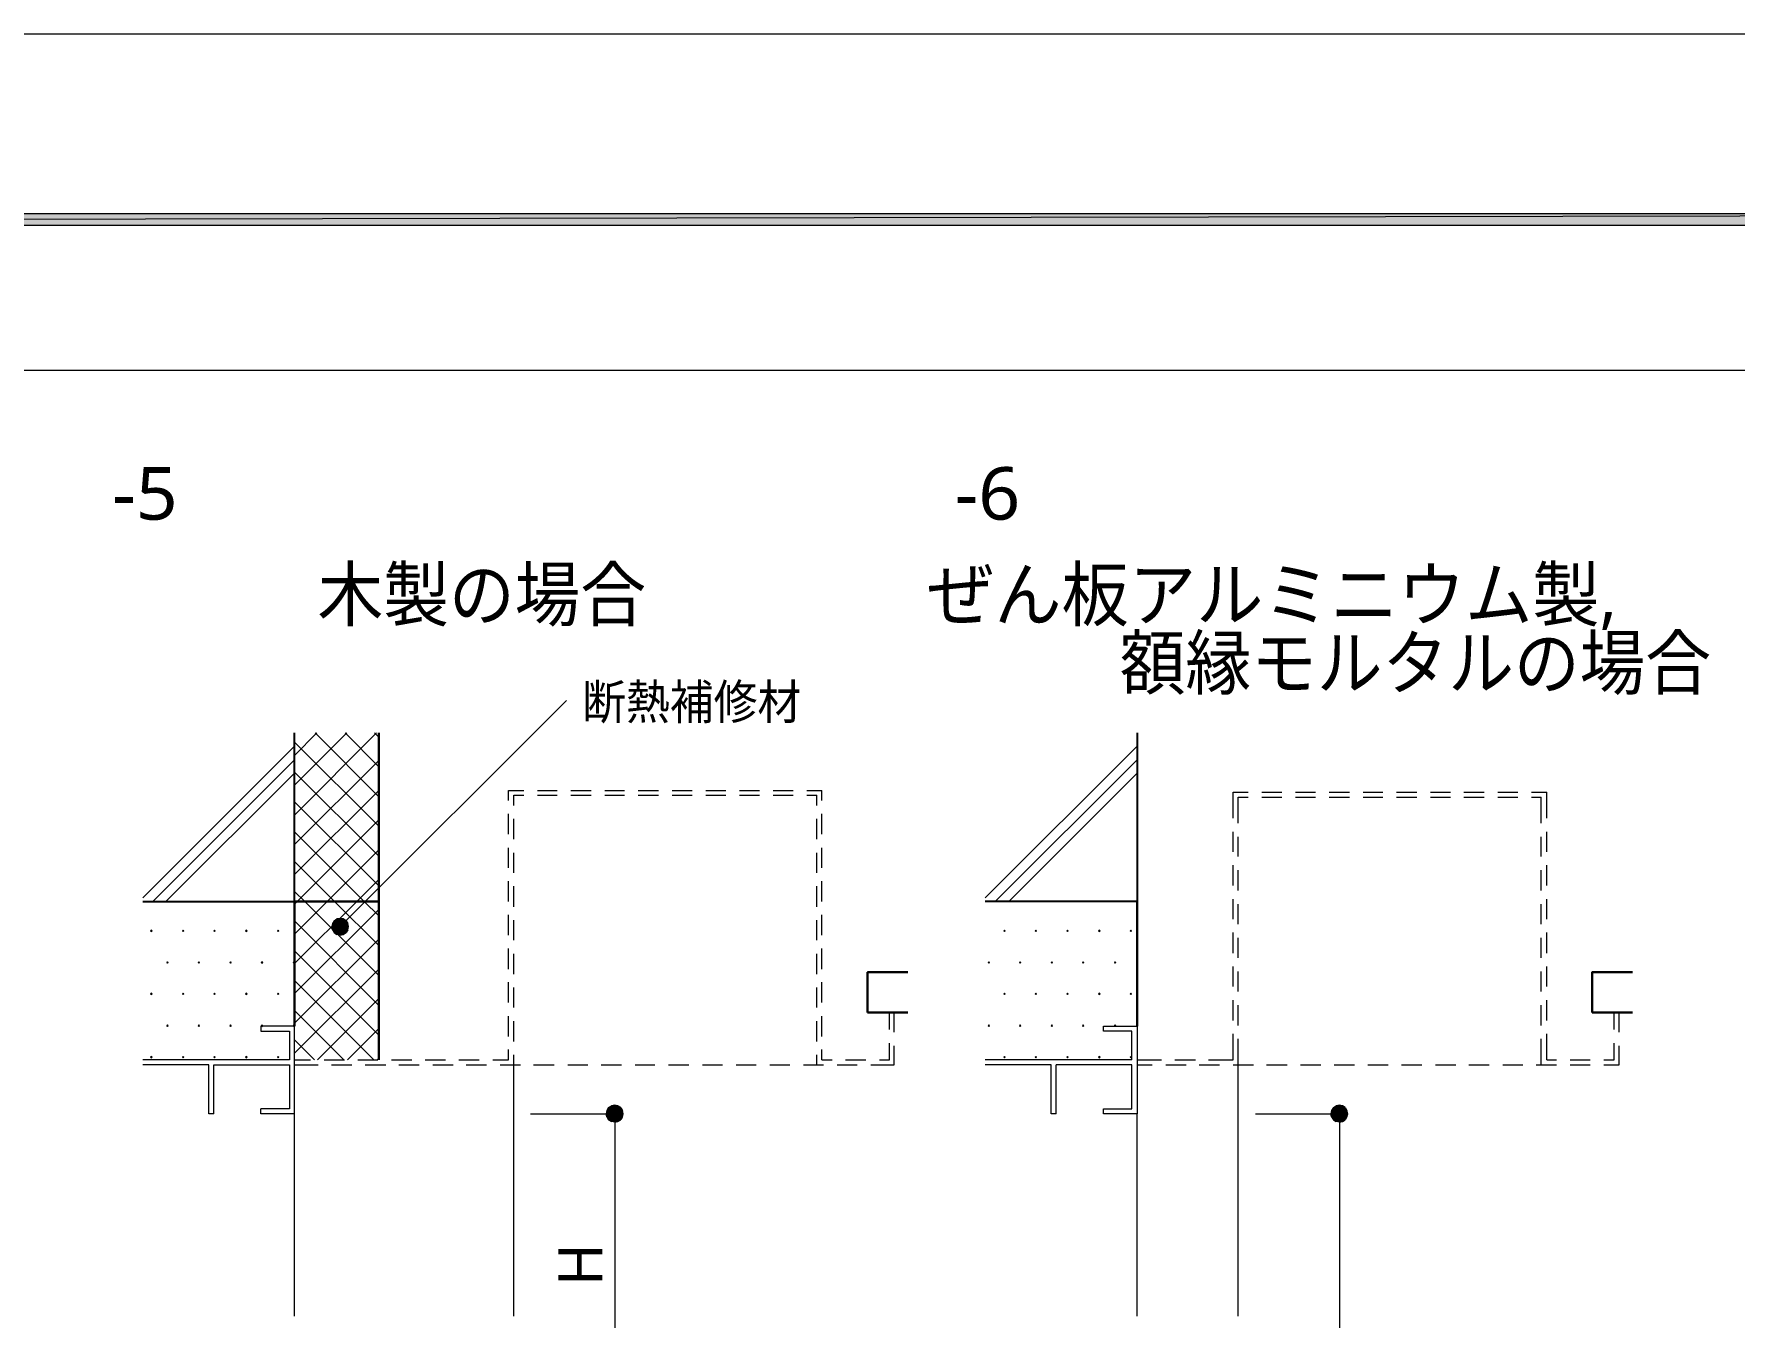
# Model space of a CAD drawing. Header units: millimetres. Extents: x 0 to 420, y 0 to 297.
# Drawn here: x 208.8 to 309.8, y 220.8 to 297 of the extents above; entities that cross this region are included whole.
import ezdxf
from ezdxf.enums import TextEntityAlignment as Align

# ---------------------------------------------------------------- set-up
doc = ezdxf.new("R2010")
doc.units = ezdxf.units.MM
doc.styles.add('kst32b', font='NotoSansJP-Variable.ttf')

msp = doc.modelspace()

# ---------------------------------------------------------------- hatches: boundary and pattern name
h = msp.add_hatch(color=7)
h.paths.add_polyline_path([(394.17, 285.62), (394.17, 286.32), (26.18, 285.62), (394.17, 285.62)])
h.paths.add_polyline_path([(394.17, 286.32), (26.18, 285.62), (26.18, 286.32), (394.17, 286.32)])
h = msp.add_hatch(color=7)
h.paths.add_polyline_path([(226.99, 244.47), (226.8, 244.45), (226.99, 243.99), (226.99, 244.47)])
h.paths.add_polyline_path([(226.8, 244.45), (226.99, 243.99), (226.65, 244.33), (226.8, 244.45)])
h.paths.add_polyline_path([(226.99, 243.99), (226.65, 244.33), (226.55, 244.18), (226.99, 243.99)])
for points in [[(227.18, 244.45), (226.99, 244.47), (226.99, 243.99), (227.18, 244.45)], [(215.79, 243.78), (215.77, 243.76), (215.75, 243.73), (215.77, 243.71), (215.79, 243.69), (215.82, 243.71), (215.84, 243.73), (215.82, 243.76), (215.79, 243.78)], [(217.68, 243.78), (217.66, 243.76), (217.64, 243.73), (217.66, 243.71), (217.68, 243.69), (217.7, 243.71), (217.72, 243.73), (217.7, 243.76), (217.68, 243.78)], [(219.54, 243.78), (219.52, 243.76), (219.5, 243.73), (219.52, 243.71), (219.54, 243.69), (219.56, 243.71), (219.58, 243.73), (219.56, 243.76), (219.54, 243.78)], [(221.42, 243.78), (221.4, 243.76), (221.38, 243.73), (221.4, 243.71), (221.42, 243.69), (221.45, 243.71), (221.47, 243.73), (221.45, 243.76), (221.42, 243.78)], [(223.31, 243.78), (223.29, 243.76), (223.27, 243.73), (223.29, 243.71), (223.31, 243.69), (223.33, 243.71), (223.35, 243.73), (223.33, 243.76), (223.31, 243.78)], [(266.42, 243.78), (266.4, 243.76), (266.38, 243.73), (266.4, 243.71), (266.42, 243.69), (266.45, 243.71), (266.47, 243.73), (266.45, 243.76), (266.42, 243.78)], [(268.29, 243.78), (268.27, 243.76), (268.25, 243.73), (268.27, 243.71), (268.29, 243.69), (268.31, 243.71), (268.33, 243.73), (268.31, 243.76), (268.29, 243.78)], [(270.17, 243.78), (270.15, 243.76), (270.13, 243.73), (270.15, 243.71), (270.17, 243.69), (270.19, 243.71), (270.21, 243.73), (270.19, 243.76), (270.17, 243.78)], [(272.06, 243.78), (272.03, 243.76), (272.01, 243.73), (272.03, 243.71), (272.06, 243.69), (272.08, 243.71), (272.1, 243.73), (272.08, 243.76), (272.06, 243.78)], [(273.92, 243.78), (273.9, 243.76), (273.88, 243.73), (273.9, 243.71), (273.92, 243.69), (273.94, 243.71), (273.96, 243.73), (273.94, 243.76), (273.92, 243.78)], [(216.75, 241.89), (216.73, 241.87), (216.7, 241.85), (216.73, 241.83), (216.75, 241.81), (216.77, 241.83), (216.79, 241.85), (216.77, 241.87), (216.75, 241.89)], [(218.61, 241.89), (218.59, 241.87), (218.57, 241.85), (218.59, 241.83), (218.61, 241.81), (218.63, 241.83), (218.65, 241.85), (218.63, 241.87), (218.61, 241.89)], [(220.49, 241.89), (220.47, 241.87), (220.45, 241.85), (220.47, 241.83), (220.49, 241.81), (220.51, 241.83), (220.54, 241.85), (220.51, 241.87), (220.49, 241.89)], [(222.36, 241.89), (222.33, 241.87), (222.31, 241.85), (222.33, 241.83), (222.36, 241.81), (222.38, 241.83), (222.4, 241.85), (222.38, 241.87), (222.36, 241.89)], [(224.24, 241.89), (224.22, 241.87), (224.2, 241.85), (224.22, 241.83), (224.24, 241.81), (224.26, 241.83), (224.28, 241.85), (224.26, 241.87), (224.24, 241.89)], [(265.49, 241.89), (265.47, 241.87), (265.45, 241.85), (265.47, 241.83), (265.49, 241.81), (265.51, 241.83), (265.54, 241.85), (265.51, 241.87), (265.49, 241.89)], [(267.36, 241.89), (267.34, 241.87), (267.31, 241.85), (267.34, 241.83), (267.36, 241.81), (267.38, 241.83), (267.4, 241.85), (267.38, 241.87), (267.36, 241.89)], [(269.24, 241.89), (269.22, 241.87), (269.2, 241.85), (269.22, 241.83), (269.24, 241.81), (269.26, 241.83), (269.28, 241.85), (269.26, 241.87), (269.24, 241.89)], [(271.1, 241.89), (271.08, 241.87), (271.06, 241.85), (271.08, 241.83), (271.1, 241.81), (271.12, 241.83), (271.14, 241.85), (271.12, 241.87), (271.1, 241.89)], [(272.99, 241.89), (272.97, 241.87), (272.94, 241.85), (272.97, 241.83), (272.99, 241.81), (273.01, 241.83), (273.03, 241.85), (273.01, 241.87), (272.99, 241.89)], [(215.79, 240.03), (215.77, 240.01), (215.75, 239.99), (215.77, 239.97), (215.79, 239.95), (215.82, 239.97), (215.84, 239.99), (215.82, 240.01), (215.79, 240.03)], [(217.68, 240.03), (217.66, 240.01), (217.64, 239.99), (217.66, 239.97), (217.68, 239.95), (217.7, 239.97), (217.72, 239.99), (217.7, 240.01), (217.68, 240.03)], [(219.54, 240.03), (219.52, 240.01), (219.5, 239.99), (219.52, 239.97), (219.54, 239.95), (219.56, 239.97), (219.58, 239.99), (219.56, 240.01), (219.54, 240.03)], [(221.42, 240.03), (221.4, 240.01), (221.38, 239.99), (221.4, 239.97), (221.42, 239.95), (221.45, 239.97), (221.47, 239.99), (221.45, 240.01), (221.42, 240.03)], [(223.31, 240.03), (223.29, 240.01), (223.27, 239.99), (223.29, 239.97), (223.31, 239.95), (223.33, 239.97), (223.35, 239.99), (223.33, 240.01), (223.31, 240.03)], [(266.42, 240.03), (266.4, 240.01), (266.38, 239.99), (266.4, 239.97), (266.42, 239.95), (266.45, 239.97), (266.47, 239.99), (266.45, 240.01), (266.42, 240.03)], [(268.29, 240.03), (268.27, 240.01), (268.25, 239.99), (268.27, 239.97), (268.29, 239.95), (268.31, 239.97), (268.33, 239.99), (268.31, 240.01), (268.29, 240.03)], [(270.17, 240.03), (270.15, 240.01), (270.13, 239.99), (270.15, 239.97), (270.17, 239.95), (270.19, 239.97), (270.21, 239.99), (270.19, 240.01), (270.17, 240.03)], [(272.06, 240.03), (272.03, 240.01), (272.01, 239.99), (272.03, 239.97), (272.06, 239.95), (272.08, 239.97), (272.1, 239.99), (272.08, 240.01), (272.06, 240.03)], [(273.92, 240.03), (273.9, 240.01), (273.88, 239.99), (273.9, 239.97), (273.92, 239.95), (273.94, 239.97), (273.96, 239.99), (273.94, 240.01), (273.92, 240.03)], [(216.75, 238.15), (216.73, 238.12), (216.7, 238.1), (216.73, 238.08), (216.75, 238.06), (216.77, 238.08), (216.79, 238.1), (216.77, 238.12), (216.75, 238.15)], [(218.61, 238.15), (218.59, 238.12), (218.57, 238.1), (218.59, 238.08), (218.61, 238.06), (218.63, 238.08), (218.65, 238.1), (218.63, 238.12), (218.61, 238.15)], [(220.49, 238.15), (220.47, 238.12), (220.45, 238.1), (220.47, 238.08), (220.49, 238.06), (220.51, 238.08), (220.54, 238.1), (220.51, 238.12), (220.49, 238.15)], [(222.36, 238.15), (222.33, 238.12), (222.31, 238.1), (222.33, 238.08), (222.36, 238.06), (222.38, 238.08), (222.4, 238.1), (222.38, 238.12), (222.36, 238.15)], [(224.24, 238.15), (224.22, 238.12), (224.2, 238.1), (224.22, 238.08), (224.24, 238.06), (224.26, 238.08), (224.28, 238.1), (224.26, 238.12), (224.24, 238.15)], [(265.49, 238.15), (265.47, 238.12), (265.45, 238.1), (265.47, 238.08), (265.49, 238.06), (265.51, 238.08), (265.54, 238.1), (265.51, 238.12), (265.49, 238.15)], [(267.36, 238.15), (267.34, 238.12), (267.31, 238.1), (267.34, 238.08), (267.36, 238.06), (267.38, 238.08), (267.4, 238.1), (267.38, 238.12), (267.36, 238.15)], [(269.24, 238.15), (269.22, 238.12), (269.2, 238.1), (269.22, 238.08), (269.24, 238.06), (269.26, 238.08), (269.28, 238.1), (269.26, 238.12), (269.24, 238.15)], [(271.1, 238.15), (271.08, 238.12), (271.06, 238.1), (271.08, 238.08), (271.1, 238.06), (271.12, 238.08), (271.14, 238.1), (271.12, 238.12), (271.1, 238.15)], [(272.99, 238.15), (272.97, 238.12), (272.94, 238.1), (272.97, 238.08), (272.99, 238.06), (273.01, 238.08), (273.03, 238.1), (273.01, 238.12), (272.99, 238.15)], [(215.79, 236.28), (215.77, 236.26), (215.75, 236.24), (215.77, 236.22), (215.79, 236.2), (215.82, 236.22), (215.84, 236.24), (215.82, 236.26), (215.79, 236.28)], [(217.68, 236.28), (217.66, 236.26), (217.64, 236.24), (217.66, 236.22), (217.68, 236.2), (217.7, 236.22), (217.72, 236.24), (217.7, 236.26), (217.68, 236.28)], [(219.54, 236.28), (219.52, 236.26), (219.5, 236.24), (219.52, 236.22), (219.54, 236.2), (219.56, 236.22), (219.58, 236.24), (219.56, 236.26), (219.54, 236.28)], [(221.42, 236.28), (221.4, 236.26), (221.38, 236.24), (221.4, 236.22), (221.42, 236.2), (221.45, 236.22), (221.47, 236.24), (221.45, 236.26), (221.42, 236.28)], [(223.31, 236.28), (223.29, 236.26), (223.27, 236.24), (223.29, 236.22), (223.31, 236.2), (223.33, 236.22), (223.35, 236.24), (223.33, 236.26), (223.31, 236.28)], [(266.42, 236.28), (266.4, 236.26), (266.38, 236.24), (266.4, 236.22), (266.42, 236.2), (266.45, 236.22), (266.47, 236.24), (266.45, 236.26), (266.42, 236.28)], [(268.29, 236.28), (268.27, 236.26), (268.25, 236.24), (268.27, 236.22), (268.29, 236.2), (268.31, 236.22), (268.33, 236.24), (268.31, 236.26), (268.29, 236.28)], [(270.17, 236.28), (270.15, 236.26), (270.13, 236.24), (270.15, 236.22), (270.17, 236.2), (270.19, 236.22), (270.21, 236.24), (270.19, 236.26), (270.17, 236.28)], [(272.06, 236.28), (272.03, 236.26), (272.01, 236.24), (272.03, 236.22), (272.06, 236.2), (272.08, 236.22), (272.1, 236.24), (272.08, 236.26), (272.06, 236.28)], [(273.92, 236.28), (273.9, 236.26), (273.88, 236.24), (273.9, 236.22), (273.92, 236.2), (273.94, 236.22), (273.96, 236.24), (273.94, 236.26), (273.92, 236.28)], [(243.48, 233.34), (243.29, 233.38), (243.29, 232.88), (243.48, 233.34)], [(286.49, 233.34), (286.3, 233.38), (286.3, 232.88), (286.49, 233.34)]]:
    msp.add_hatch(color=7).paths.add_polyline_path(points)
h = msp.add_hatch(color=7)
h.paths.add_polyline_path([(227.5, 243.99), (227.46, 244.18), (226.99, 243.99), (227.5, 243.99)])
h.paths.add_polyline_path([(227.46, 244.18), (226.99, 243.99), (227.35, 244.33), (227.46, 244.18)])
h.paths.add_polyline_path([(226.99, 243.99), (227.35, 244.33), (227.18, 244.45), (226.99, 243.99)])
h = msp.add_hatch(color=7)
h.paths.add_polyline_path([(226.55, 244.18), (226.5, 243.99), (226.99, 243.99), (226.55, 244.18)])
h.paths.add_polyline_path([(226.5, 243.99), (226.99, 243.99), (226.55, 243.8), (226.5, 243.99)])
h.paths.add_polyline_path([(226.99, 243.99), (226.55, 243.8), (226.65, 243.63), (226.99, 243.99)])
h = msp.add_hatch(color=7)
h.paths.add_polyline_path([(226.65, 243.63), (226.8, 243.52), (226.99, 243.99), (226.65, 243.63)])
h.paths.add_polyline_path([(226.8, 243.52), (226.99, 243.99), (226.99, 243.48), (226.8, 243.52)])
h.paths.add_polyline_path([(226.99, 243.99), (226.99, 243.48), (227.18, 243.52), (226.99, 243.99)])
h = msp.add_hatch(color=7)
h.paths.add_polyline_path([(227.18, 243.52), (227.35, 243.63), (226.99, 243.99), (227.18, 243.52)])
h.paths.add_polyline_path([(227.35, 243.63), (226.99, 243.99), (227.46, 243.8), (227.35, 243.63)])
h.paths.add_polyline_path([(226.99, 243.99), (227.46, 243.8), (227.5, 243.99), (226.99, 243.99)])
h = msp.add_hatch(color=7)
h.paths.add_polyline_path([(243.29, 233.38), (243.1, 233.34), (243.29, 232.88), (243.29, 233.38)])
h.paths.add_polyline_path([(243.1, 233.34), (243.29, 232.88), (242.93, 233.24), (243.1, 233.34)])
h.paths.add_polyline_path([(243.29, 232.88), (242.93, 233.24), (242.82, 233.07), (243.29, 232.88)])
h = msp.add_hatch(color=7)
h.paths.add_polyline_path([(243.8, 232.88), (243.76, 233.07), (243.29, 232.88), (243.8, 232.88)])
h.paths.add_polyline_path([(243.76, 233.07), (243.29, 232.88), (243.65, 233.24), (243.76, 233.07)])
h.paths.add_polyline_path([(243.29, 232.88), (243.65, 233.24), (243.48, 233.34), (243.29, 232.88)])
h = msp.add_hatch(color=7)
h.paths.add_polyline_path([(286.3, 233.38), (286.11, 233.34), (286.3, 232.88), (286.3, 233.38)])
h.paths.add_polyline_path([(286.11, 233.34), (286.3, 232.88), (285.94, 233.24), (286.11, 233.34)])
h.paths.add_polyline_path([(286.3, 232.88), (285.94, 233.24), (285.83, 233.07), (286.3, 232.88)])
h = msp.add_hatch(color=7)
h.paths.add_polyline_path([(286.79, 232.88), (286.74, 233.07), (286.3, 232.88), (286.79, 232.88)])
h.paths.add_polyline_path([(286.74, 233.07), (286.3, 232.88), (286.64, 233.24), (286.74, 233.07)])
h.paths.add_polyline_path([(286.3, 232.88), (286.64, 233.24), (286.49, 233.34), (286.3, 232.88)])
h = msp.add_hatch(color=7)
h.paths.add_polyline_path([(242.82, 233.07), (242.78, 232.88), (243.29, 232.88), (242.82, 233.07)])
h.paths.add_polyline_path([(242.78, 232.88), (243.29, 232.88), (242.82, 232.69), (242.78, 232.88)])
h.paths.add_polyline_path([(243.29, 232.88), (242.82, 232.69), (242.93, 232.52), (243.29, 232.88)])
h = msp.add_hatch(color=7)
h.paths.add_polyline_path([(242.93, 232.52), (243.1, 232.41), (243.29, 232.88), (242.93, 232.52)])
h.paths.add_polyline_path([(243.1, 232.41), (243.29, 232.88), (243.29, 232.37), (243.1, 232.41)])
h.paths.add_polyline_path([(243.29, 232.88), (243.29, 232.37), (243.48, 232.41), (243.29, 232.88)])
h = msp.add_hatch(color=7)
h.paths.add_polyline_path([(243.48, 232.41), (243.65, 232.52), (243.29, 232.88), (243.48, 232.41)])
h.paths.add_polyline_path([(243.65, 232.52), (243.29, 232.88), (243.76, 232.69), (243.65, 232.52)])
h.paths.add_polyline_path([(243.29, 232.88), (243.76, 232.69), (243.8, 232.88), (243.29, 232.88)])
h = msp.add_hatch(color=7)
h.paths.add_polyline_path([(285.83, 233.07), (285.79, 232.88), (286.3, 232.88), (285.83, 233.07)])
h.paths.add_polyline_path([(285.79, 232.88), (286.3, 232.88), (285.83, 232.69), (285.79, 232.88)])
h.paths.add_polyline_path([(286.3, 232.88), (285.83, 232.69), (285.94, 232.52), (286.3, 232.88)])
h = msp.add_hatch(color=7)
h.paths.add_polyline_path([(285.94, 232.52), (286.11, 232.41), (286.3, 232.88), (285.94, 232.52)])
h.paths.add_polyline_path([(286.11, 232.41), (286.3, 232.88), (286.3, 232.37), (286.11, 232.41)])
h.paths.add_polyline_path([(286.3, 232.88), (286.3, 232.37), (286.49, 232.41), (286.3, 232.88)])
h = msp.add_hatch(color=7)
h.paths.add_polyline_path([(286.49, 232.41), (286.64, 232.52), (286.3, 232.88), (286.49, 232.41)])
h.paths.add_polyline_path([(286.64, 232.52), (286.3, 232.88), (286.74, 232.69), (286.64, 232.52)])
h.paths.add_polyline_path([(286.3, 232.88), (286.74, 232.69), (286.79, 232.88), (286.3, 232.88)])

# ---------------------------------------------------------------- linework, layer by layer
at = {"lineweight": 13}
msp.add_lwpolyline([(0.19, 0), (0.19, 296.97), (420.16, 296.97), (420.16, 0)], close=True, dxfattribs=at)
at = {"lineweight": 0}
for points in [[(394.17, 285.62), (394.17, 286.32), (26.18, 285.62)], [(394.17, 286.32), (26.18, 285.62), (26.18, 286.32)], [(226.99, 243.99), (226.65, 244.33), (226.55, 244.18)], [(226.8, 244.45), (226.99, 243.99), (226.65, 244.33)], [(226.99, 244.47), (226.8, 244.45), (226.99, 243.99)], [(227.18, 244.45), (226.99, 244.47), (226.99, 243.99)], [(226.99, 243.99), (227.35, 244.33), (227.18, 244.45)], [(227.46, 244.18), (226.99, 243.99), (227.35, 244.33)], [(215.79, 243.78), (215.77, 243.76), (215.75, 243.73), (215.77, 243.71), (215.79, 243.69), (215.82, 243.71), (215.84, 243.73), (215.82, 243.76)], [(217.68, 243.78), (217.66, 243.76), (217.64, 243.73), (217.66, 243.71), (217.68, 243.69), (217.7, 243.71), (217.72, 243.73), (217.7, 243.76)], [(219.54, 243.78), (219.52, 243.76), (219.5, 243.73), (219.52, 243.71), (219.54, 243.69), (219.56, 243.71), (219.58, 243.73), (219.56, 243.76)], [(221.42, 243.78), (221.4, 243.76), (221.38, 243.73), (221.4, 243.71), (221.42, 243.69), (221.45, 243.71), (221.47, 243.73), (221.45, 243.76)], [(223.31, 243.78), (223.29, 243.76), (223.27, 243.73), (223.29, 243.71), (223.31, 243.69), (223.33, 243.71), (223.35, 243.73), (223.33, 243.76)], [(226.55, 244.18), (226.5, 243.99), (226.99, 243.99)], [(226.5, 243.99), (226.99, 243.99), (226.55, 243.8)], [(226.99, 243.99), (226.55, 243.8), (226.65, 243.63)], [(226.65, 243.63), (226.8, 243.52), (226.99, 243.99)], [(226.8, 243.52), (226.99, 243.99), (226.99, 243.48)], [(227.5, 243.99), (227.46, 244.18), (226.99, 243.99)], [(226.99, 243.99), (226.99, 243.48), (227.18, 243.52)], [(227.18, 243.52), (227.35, 243.63), (226.99, 243.99)], [(227.35, 243.63), (226.99, 243.99), (227.46, 243.8)], [(226.99, 243.99), (227.46, 243.8), (227.5, 243.99)], [(266.42, 243.78), (266.4, 243.76), (266.38, 243.73), (266.4, 243.71), (266.42, 243.69), (266.45, 243.71), (266.47, 243.73), (266.45, 243.76)], [(268.29, 243.78), (268.27, 243.76), (268.25, 243.73), (268.27, 243.71), (268.29, 243.69), (268.31, 243.71), (268.33, 243.73), (268.31, 243.76)], [(270.17, 243.78), (270.15, 243.76), (270.13, 243.73), (270.15, 243.71), (270.17, 243.69), (270.19, 243.71), (270.21, 243.73), (270.19, 243.76)], [(272.06, 243.78), (272.03, 243.76), (272.01, 243.73), (272.03, 243.71), (272.06, 243.69), (272.08, 243.71), (272.1, 243.73), (272.08, 243.76)], [(273.92, 243.78), (273.9, 243.76), (273.88, 243.73), (273.9, 243.71), (273.92, 243.69), (273.94, 243.71), (273.96, 243.73), (273.94, 243.76)], [(216.75, 241.89), (216.73, 241.87), (216.7, 241.85), (216.73, 241.83), (216.75, 241.81), (216.77, 241.83), (216.79, 241.85), (216.77, 241.87)], [(218.61, 241.89), (218.59, 241.87), (218.57, 241.85), (218.59, 241.83), (218.61, 241.81), (218.63, 241.83), (218.65, 241.85), (218.63, 241.87)], [(220.49, 241.89), (220.47, 241.87), (220.45, 241.85), (220.47, 241.83), (220.49, 241.81), (220.51, 241.83), (220.54, 241.85), (220.51, 241.87)], [(222.36, 241.89), (222.33, 241.87), (222.31, 241.85), (222.33, 241.83), (222.36, 241.81), (222.38, 241.83), (222.4, 241.85), (222.38, 241.87)], [(224.24, 241.89), (224.22, 241.87), (224.2, 241.85), (224.22, 241.83), (224.24, 241.81), (224.26, 241.83), (224.28, 241.85), (224.26, 241.87)], [(265.49, 241.89), (265.47, 241.87), (265.45, 241.85), (265.47, 241.83), (265.49, 241.81), (265.51, 241.83), (265.54, 241.85), (265.51, 241.87)], [(267.36, 241.89), (267.34, 241.87), (267.31, 241.85), (267.34, 241.83), (267.36, 241.81), (267.38, 241.83), (267.4, 241.85), (267.38, 241.87)], [(269.24, 241.89), (269.22, 241.87), (269.2, 241.85), (269.22, 241.83), (269.24, 241.81), (269.26, 241.83), (269.28, 241.85), (269.26, 241.87)], [(271.1, 241.89), (271.08, 241.87), (271.06, 241.85), (271.08, 241.83), (271.1, 241.81), (271.12, 241.83), (271.14, 241.85), (271.12, 241.87)], [(272.99, 241.89), (272.97, 241.87), (272.94, 241.85), (272.97, 241.83), (272.99, 241.81), (273.01, 241.83), (273.03, 241.85), (273.01, 241.87)], [(215.79, 240.03), (215.77, 240.01), (215.75, 239.99), (215.77, 239.97), (215.79, 239.95), (215.82, 239.97), (215.84, 239.99), (215.82, 240.01)], [(217.68, 240.03), (217.66, 240.01), (217.64, 239.99), (217.66, 239.97), (217.68, 239.95), (217.7, 239.97), (217.72, 239.99), (217.7, 240.01)], [(219.54, 240.03), (219.52, 240.01), (219.5, 239.99), (219.52, 239.97), (219.54, 239.95), (219.56, 239.97), (219.58, 239.99), (219.56, 240.01)], [(221.42, 240.03), (221.4, 240.01), (221.38, 239.99), (221.4, 239.97), (221.42, 239.95), (221.45, 239.97), (221.47, 239.99), (221.45, 240.01)], [(223.31, 240.03), (223.29, 240.01), (223.27, 239.99), (223.29, 239.97), (223.31, 239.95), (223.33, 239.97), (223.35, 239.99), (223.33, 240.01)], [(266.42, 240.03), (266.4, 240.01), (266.38, 239.99), (266.4, 239.97), (266.42, 239.95), (266.45, 239.97), (266.47, 239.99), (266.45, 240.01)], [(268.29, 240.03), (268.27, 240.01), (268.25, 239.99), (268.27, 239.97), (268.29, 239.95), (268.31, 239.97), (268.33, 239.99), (268.31, 240.01)], [(270.17, 240.03), (270.15, 240.01), (270.13, 239.99), (270.15, 239.97), (270.17, 239.95), (270.19, 239.97), (270.21, 239.99), (270.19, 240.01)], [(272.06, 240.03), (272.03, 240.01), (272.01, 239.99), (272.03, 239.97), (272.06, 239.95), (272.08, 239.97), (272.1, 239.99), (272.08, 240.01)], [(273.92, 240.03), (273.9, 240.01), (273.88, 239.99), (273.9, 239.97), (273.92, 239.95), (273.94, 239.97), (273.96, 239.99), (273.94, 240.01)], [(216.75, 238.15), (216.73, 238.12), (216.7, 238.1), (216.73, 238.08), (216.75, 238.06), (216.77, 238.08), (216.79, 238.1), (216.77, 238.12)], [(218.61, 238.15), (218.59, 238.12), (218.57, 238.1), (218.59, 238.08), (218.61, 238.06), (218.63, 238.08), (218.65, 238.1), (218.63, 238.12)], [(220.49, 238.15), (220.47, 238.12), (220.45, 238.1), (220.47, 238.08), (220.49, 238.06), (220.51, 238.08), (220.54, 238.1), (220.51, 238.12)], [(222.36, 238.15), (222.33, 238.12), (222.31, 238.1), (222.33, 238.08), (222.36, 238.06), (222.38, 238.08), (222.4, 238.1), (222.38, 238.12)], [(224.24, 238.15), (224.22, 238.12), (224.2, 238.1), (224.22, 238.08), (224.24, 238.06), (224.26, 238.08), (224.28, 238.1), (224.26, 238.12)], [(265.49, 238.15), (265.47, 238.12), (265.45, 238.1), (265.47, 238.08), (265.49, 238.06), (265.51, 238.08), (265.54, 238.1), (265.51, 238.12)], [(267.36, 238.15), (267.34, 238.12), (267.31, 238.1), (267.34, 238.08), (267.36, 238.06), (267.38, 238.08), (267.4, 238.1), (267.38, 238.12)], [(269.24, 238.15), (269.22, 238.12), (269.2, 238.1), (269.22, 238.08), (269.24, 238.06), (269.26, 238.08), (269.28, 238.1), (269.26, 238.12)], [(271.1, 238.15), (271.08, 238.12), (271.06, 238.1), (271.08, 238.08), (271.1, 238.06), (271.12, 238.08), (271.14, 238.1), (271.12, 238.12)], [(272.99, 238.15), (272.97, 238.12), (272.94, 238.1), (272.97, 238.08), (272.99, 238.06), (273.01, 238.08), (273.03, 238.1), (273.01, 238.12)], [(215.79, 236.28), (215.77, 236.26), (215.75, 236.24), (215.77, 236.22), (215.79, 236.2), (215.82, 236.22), (215.84, 236.24), (215.82, 236.26)], [(217.68, 236.28), (217.66, 236.26), (217.64, 236.24), (217.66, 236.22), (217.68, 236.2), (217.7, 236.22), (217.72, 236.24), (217.7, 236.26)], [(219.54, 236.28), (219.52, 236.26), (219.5, 236.24), (219.52, 236.22), (219.54, 236.2), (219.56, 236.22), (219.58, 236.24), (219.56, 236.26)], [(221.42, 236.28), (221.4, 236.26), (221.38, 236.24), (221.4, 236.22), (221.42, 236.2), (221.45, 236.22), (221.47, 236.24), (221.45, 236.26)], [(223.31, 236.28), (223.29, 236.26), (223.27, 236.24), (223.29, 236.22), (223.31, 236.2), (223.33, 236.22), (223.35, 236.24), (223.33, 236.26)], [(266.42, 236.28), (266.4, 236.26), (266.38, 236.24), (266.4, 236.22), (266.42, 236.2), (266.45, 236.22), (266.47, 236.24), (266.45, 236.26)], [(268.29, 236.28), (268.27, 236.26), (268.25, 236.24), (268.27, 236.22), (268.29, 236.2), (268.31, 236.22), (268.33, 236.24), (268.31, 236.26)], [(270.17, 236.28), (270.15, 236.26), (270.13, 236.24), (270.15, 236.22), (270.17, 236.2), (270.19, 236.22), (270.21, 236.24), (270.19, 236.26)], [(272.06, 236.28), (272.03, 236.26), (272.01, 236.24), (272.03, 236.22), (272.06, 236.2), (272.08, 236.22), (272.1, 236.24), (272.08, 236.26)], [(273.92, 236.28), (273.9, 236.26), (273.88, 236.24), (273.9, 236.22), (273.92, 236.2), (273.94, 236.22), (273.96, 236.24), (273.94, 236.26)], [(243.29, 232.88), (242.93, 233.24), (242.82, 233.07)], [(243.1, 233.34), (243.29, 232.88), (242.93, 233.24)], [(243.29, 233.38), (243.1, 233.34), (243.29, 232.88)], [(243.48, 233.34), (243.29, 233.38), (243.29, 232.88)], [(243.29, 232.88), (243.65, 233.24), (243.48, 233.34)], [(243.76, 233.07), (243.29, 232.88), (243.65, 233.24)], [(286.3, 232.88), (285.94, 233.24), (285.83, 233.07)], [(286.11, 233.34), (286.3, 232.88), (285.94, 233.24)], [(286.3, 233.38), (286.11, 233.34), (286.3, 232.88)], [(286.49, 233.34), (286.3, 233.38), (286.3, 232.88)], [(286.3, 232.88), (286.64, 233.24), (286.49, 233.34)], [(286.74, 233.07), (286.3, 232.88), (286.64, 233.24)], [(242.82, 233.07), (242.78, 232.88), (243.29, 232.88)], [(242.78, 232.88), (243.29, 232.88), (242.82, 232.69)], [(243.29, 232.88), (242.82, 232.69), (242.93, 232.52)], [(242.93, 232.52), (243.1, 232.41), (243.29, 232.88)], [(243.1, 232.41), (243.29, 232.88), (243.29, 232.37)], [(243.8, 232.88), (243.76, 233.07), (243.29, 232.88)], [(243.29, 232.88), (243.29, 232.37), (243.48, 232.41)], [(243.48, 232.41), (243.65, 232.52), (243.29, 232.88)], [(243.65, 232.52), (243.29, 232.88), (243.76, 232.69)], [(243.29, 232.88), (243.76, 232.69), (243.8, 232.88)], [(285.83, 233.07), (285.79, 232.88), (286.3, 232.88)], [(285.79, 232.88), (286.3, 232.88), (285.83, 232.69)], [(286.3, 232.88), (285.83, 232.69), (285.94, 232.52)], [(285.94, 232.52), (286.11, 232.41), (286.3, 232.88)], [(286.11, 232.41), (286.3, 232.88), (286.3, 232.37)], [(286.79, 232.88), (286.74, 233.07), (286.3, 232.88)], [(286.3, 232.88), (286.3, 232.37), (286.49, 232.41)], [(286.49, 232.41), (286.64, 232.52), (286.3, 232.88)], [(286.64, 232.52), (286.3, 232.88), (286.74, 232.69)], [(286.3, 232.88), (286.74, 232.69), (286.79, 232.88)]]:
    msp.add_lwpolyline(points, close=True, dxfattribs=at)
at = {"lineweight": 13}
for points in [[(394.17, 276.99), (26.18, 276.99)], [(226.99, 243.99), (240.43, 257.41)], [(224.28, 254.15), (225.62, 255.48)], [(224.28, 252.39), (227.39, 255.48)], [(224.28, 250.61), (229.15, 255.48)], [(229.3, 251.69), (225.51, 255.48)], [(229.3, 253.47), (227.29, 255.48)], [(229.3, 255.23), (229.04, 255.48)], [(215.29, 245.7), (224.28, 254.7)], [(229.3, 249.94), (224.28, 254.93)], [(265.28, 245.7), (274.3, 254.7)], [(215.88, 245.47), (224.28, 253.89)], [(224.28, 248.86), (229.3, 253.85)], [(265.87, 245.47), (274.3, 253.89)], [(216.66, 245.47), (224.28, 253.09)], [(229.3, 248.16), (224.28, 253.15)], [(266.68, 245.47), (274.3, 253.09)], [(224.28, 247.08), (229.3, 252.07)], [(229.3, 246.4), (224.28, 251.4)], [(236.98, 252.07), (237.89, 252.07)], [(236.98, 251.48), (236.98, 252.07)], [(237.3, 251.78), (237.89, 251.78)], [(237.3, 251.18), (237.3, 251.78)], [(238.7, 252.07), (239.88, 252.07)], [(238.7, 251.78), (239.88, 251.78)], [(240.69, 252.07), (241.89, 252.07)], [(240.69, 251.78), (241.89, 251.78)], [(242.7, 252.07), (243.88, 252.07)], [(242.7, 251.78), (243.88, 251.78)], [(244.69, 252.07), (245.89, 252.07)], [(244.69, 251.78), (245.89, 251.78)], [(246.7, 252.07), (247.88, 252.07)], [(246.7, 251.78), (247.88, 251.78)], [(248.69, 252.07), (249.89, 252.07)], [(248.69, 251.78), (249.89, 251.78)], [(250.7, 252.07), (251.88, 252.07)], [(250.7, 251.78), (251.88, 251.78)], [(252.69, 252.07), (253.89, 252.07)], [(252.69, 251.78), (253.89, 251.78)], [(254.7, 252.07), (255.59, 252.07)], [(254.7, 251.78), (255.29, 251.78)], [(255.29, 251.18), (255.29, 251.78)], [(255.59, 251.48), (255.59, 252.07)], [(279.99, 250.42), (279.99, 251.97)], [(279.99, 251.97), (280.88, 251.97)], [(280.29, 250.13), (280.29, 251.67)], [(280.29, 251.67), (280.88, 251.67)], [(281.69, 251.97), (282.89, 251.97)], [(281.69, 251.67), (282.89, 251.67)], [(283.7, 251.97), (284.88, 251.97)], [(283.7, 251.67), (284.88, 251.67)], [(285.69, 251.97), (286.89, 251.97)], [(285.69, 251.67), (286.89, 251.67)], [(287.7, 251.97), (288.88, 251.97)], [(287.7, 251.67), (288.88, 251.67)], [(289.69, 251.97), (290.89, 251.97)], [(289.69, 251.67), (290.89, 251.67)], [(291.7, 251.97), (292.88, 251.97)], [(291.7, 251.67), (292.88, 251.67)], [(293.69, 251.97), (294.89, 251.97)], [(293.69, 251.67), (294.89, 251.67)], [(295.7, 251.97), (296.88, 251.97)], [(295.7, 251.67), (296.88, 251.67)], [(297.69, 251.97), (298.6, 251.97)], [(297.69, 251.67), (298.28, 251.67)], [(298.28, 250.13), (298.28, 251.67)], [(298.6, 250.42), (298.6, 251.97)], [(236.98, 249.47), (236.98, 250.68)], [(237.3, 249.17), (237.3, 250.38)], [(255.29, 249.17), (255.29, 250.38)], [(255.59, 249.47), (255.59, 250.68)], [(224.28, 245.32), (224.45, 245.47), (229.3, 250.32)], [(229.3, 244.62), (228.43, 245.47), (224.28, 249.62)], [(279.99, 248.43), (279.99, 249.62)], [(298.6, 248.43), (298.6, 249.62)], [(224.28, 243.54), (226.23, 245.47), (229.3, 248.54)], [(236.98, 247.48), (236.98, 248.67)], [(237.3, 247.18), (237.3, 248.37)], [(255.29, 247.18), (255.29, 248.37)], [(255.59, 247.48), (255.59, 248.67)], [(280.29, 248.14), (280.29, 249.32)], [(298.28, 248.14), (298.28, 249.32)], [(229.3, 242.87), (226.67, 245.47), (224.28, 247.86)], [(279.99, 246.42), (279.99, 247.63)], [(280.29, 246.13), (280.29, 247.33)], [(298.28, 246.13), (298.28, 247.33)], [(298.6, 246.42), (298.6, 247.63)], [(224.28, 241.79), (227.99, 245.47), (229.3, 246.78)], [(236.98, 245.47), (236.98, 246.68)], [(237.3, 245.17), (237.3, 246.38)], [(255.29, 245.17), (255.29, 246.38)], [(255.59, 245.47), (255.59, 246.68)], [(229.3, 241.09), (224.9, 245.47), (224.28, 246.08)], [(279.99, 244.43), (279.99, 245.62)], [(280.29, 244.14), (280.29, 245.32)], [(298.28, 244.14), (298.28, 245.32)], [(298.6, 244.43), (298.6, 245.62)], [(224.28, 240.01), (229.3, 245)], [(229.3, 239.31), (224.28, 244.33)], [(236.98, 243.48), (236.98, 244.69)], [(237.3, 243.18), (237.3, 244.37)], [(255.29, 243.18), (255.29, 244.37)], [(255.59, 243.48), (255.59, 244.69)], [(279.99, 242.42), (279.99, 243.63)], [(280.29, 242.13), (280.29, 243.33)], [(298.28, 242.13), (298.28, 243.33)], [(298.6, 242.42), (298.6, 243.63)], [(224.28, 238.25), (229.3, 243.25)], [(229.3, 237.55), (224.28, 242.55)], [(236.98, 241.47), (236.98, 242.68)], [(237.3, 241.17), (237.3, 242.38)], [(255.29, 241.17), (255.29, 242.38)], [(255.59, 241.47), (255.59, 242.68)], [(224.28, 236.47), (229.3, 241.47)], [(279.99, 240.43), (279.99, 241.62)], [(280.29, 240.14), (280.29, 241.32)], [(298.28, 240.14), (298.28, 241.32)], [(298.6, 240.43), (298.6, 241.62)], [(229, 236.07), (224.28, 240.79)], [(236.98, 239.48), (236.98, 240.69)], [(237.3, 239.18), (237.3, 240.37)], [(255.29, 239.18), (255.29, 240.37)], [(255.59, 239.48), (255.59, 240.69)], [(225.66, 236.07), (229.3, 239.71)], [(279.99, 238.42), (279.99, 239.63)], [(280.29, 238.12), (280.29, 239.33)], [(298.28, 238.12), (298.28, 239.33)], [(298.6, 238.42), (298.6, 239.63)], [(227.22, 236.07), (224.28, 239.01)], [(236.98, 237.47), (236.98, 238.68)], [(237.3, 237.17), (237.3, 238.38)], [(255.29, 237.17), (255.29, 238.38)], [(255.59, 237.47), (255.59, 238.68)], [(259.59, 237.87), (259.59, 238.89)], [(259.88, 237.72), (259.88, 238.89)], [(302.6, 237.87), (302.6, 238.89)], [(302.89, 237.72), (302.89, 238.89)], [(223.99, 237.79), (223.99, 236.07), (215.29, 236.07)], [(224.28, 232.88), (224.28, 238.08), (222.29, 238.08), (222.29, 237.79), (223.99, 237.79)], [(225.47, 236.07), (224.28, 237.26)], [(227.44, 236.07), (229.3, 237.93)], [(273.98, 236.07), (273.98, 237.79), (272.29, 237.79), (272.29, 238.08), (274.3, 238.08), (274.3, 232.88)], [(279.99, 236.07), (279.99, 237.62)], [(280.29, 235.78), (280.29, 237.32)], [(298.28, 235.78), (298.28, 237.32)], [(298.6, 236.07), (298.6, 237.62)], [(236.98, 236.07), (236.98, 236.69)], [(237.3, 235.78), (237.3, 236.37)], [(255.29, 235.78), (255.29, 236.37)], [(255.59, 236.07), (255.59, 236.69)], [(259.59, 236.07), (259.59, 237.07)], [(259.88, 235.78), (259.88, 236.92)], [(301.98, 236.07), (302.6, 236.07), (302.6, 237.07)], [(302.89, 235.78), (302.89, 236.92)], [(219.2, 232.88), (219.2, 235.78), (215.29, 235.78)], [(219.5, 232.88), (219.5, 235.78), (223.99, 235.78)], [(223.99, 235.78), (223.99, 233.17), (222.29, 233.17)], [(224.28, 236.07), (225.23, 236.07)], [(224.28, 235.78), (225.7, 235.78)], [(226.04, 236.07), (227.25, 236.07)], [(226.48, 235.78), (227.69, 235.78)], [(228.05, 236.07), (229.23, 236.07)], [(228.49, 235.78), (229.7, 235.78)], [(229.19, 236.07), (229.3, 236.18)], [(230.04, 236.07), (231.25, 236.07)], [(230.48, 235.78), (231.69, 235.78)], [(232.05, 236.07), (233.24, 236.07)], [(232.49, 235.78), (233.7, 235.78)], [(234.04, 236.07), (235.25, 236.07)], [(234.48, 235.78), (235.69, 235.78)], [(236.05, 236.07), (236.98, 236.07)], [(236.5, 235.78), (237.7, 235.78)], [(237.3, 220.87), (237.3, 235.78)], [(238.48, 235.78), (239.69, 235.78)], [(240.5, 235.78), (241.7, 235.78)], [(242.49, 235.78), (243.69, 235.78)], [(244.5, 235.78), (245.68, 235.78)], [(246.49, 235.78), (247.69, 235.78)], [(248.5, 235.78), (249.68, 235.78)], [(250.49, 235.78), (251.69, 235.78)], [(252.5, 235.78), (253.68, 235.78)], [(254.49, 235.78), (255.69, 235.78)], [(255.59, 236.07), (256.2, 236.07)], [(256.5, 235.78), (257.68, 235.78)], [(256.98, 236.07), (258.19, 236.07)], [(258.49, 235.78), (259.88, 235.78)], [(259, 236.07), (259.59, 236.07)], [(273.98, 236.07), (265.28, 236.07)], [(269.2, 232.88), (269.2, 235.78), (265.28, 235.78)], [(273.98, 235.78), (269.49, 235.78)], [(269.49, 232.88), (269.49, 235.78)], [(272.29, 233.17), (273.98, 233.17), (273.98, 235.78)], [(274.3, 236.07), (275.74, 236.07)], [(274.3, 235.78), (275.19, 235.78)], [(275.99, 235.78), (277.2, 235.78)], [(276.54, 236.07), (277.75, 236.07)], [(277.98, 235.78), (279.19, 235.78)], [(278.53, 236.07), (279.99, 236.07)], [(279.99, 235.78), (281.2, 235.78)], [(280.29, 220.87), (280.29, 235.78)], [(281.98, 235.78), (283.19, 235.78)], [(283.99, 235.78), (285.2, 235.78)], [(285.98, 235.78), (287.19, 235.78)], [(287.99, 235.78), (289.2, 235.78)], [(289.98, 235.78), (291.19, 235.78)], [(291.99, 235.78), (293.2, 235.78)], [(293.98, 235.78), (295.19, 235.78)], [(295.99, 235.78), (297.18, 235.78)], [(297.98, 235.78), (299.19, 235.78)], [(298.6, 236.07), (299.19, 236.07)], [(300, 236.07), (301.18, 236.07)], [(300, 235.78), (301.18, 235.78)], [(301.98, 235.78), (302.89, 235.78)], [(219.5, 232.88), (219.2, 232.88)], [(222.29, 232.88), (222.29, 233.17)], [(224.28, 232.88), (222.29, 232.88)], [(224.28, 220.87), (224.28, 232.88)], [(238.29, 232.88), (243.29, 232.88)], [(243.29, 232.88), (243.29, 219.79)], [(269.49, 232.88), (269.2, 232.88)], [(272.29, 232.88), (272.29, 233.17)], [(274.3, 232.88), (272.29, 232.88)], [(274.3, 220.87), (274.3, 232.88)], [(281.31, 232.88), (286.3, 232.88)], [(286.3, 232.88), (286.3, 207.48)]]:
    msp.add_lwpolyline(points, dxfattribs=at)
at = {"lineweight": 25}
for points in [[(215.29, 245.47), (224.28, 245.47), (224.28, 255.48)], [(274.3, 255.48), (274.3, 245.47), (265.28, 245.47)]]:
    msp.add_lwpolyline(points, dxfattribs=at)
at = {"lineweight": 30}
for points in [[(229.3, 236.07), (229.3, 255.48)], [(229.3, 245.47), (224.28, 245.47)], [(224.28, 238.08), (224.28, 245.47)], [(274.3, 238.08), (274.3, 245.47)], [(258.3, 238.89), (258.3, 241.28), (260.69, 241.28)], [(301.29, 238.89), (301.29, 241.28), (303.7, 241.28)], [(258.3, 238.89), (260.69, 238.89)], [(301.29, 238.89), (303.7, 238.89)]]:
    msp.add_lwpolyline(points, dxfattribs=at)

# ---------------------------------------------------------------- texts
at = {"style": 'kst32b'}
for s, height, p, p2 in [('-5', 3.119, (213.47, 268.14), (217.36, 268.14)), ('-6', 3.119, (263.46, 268.14), (267.36, 268.14)), ('木製の場合', 3.119, (225.66, 262.15), (245.15, 262.15)), ('ぜん板アルミニウム製,', 3.1187, (261.83, 262.15), (302.76, 262.15)), ('額縁モルタルの場合', 3.119, (273.26, 258.09), (308.35, 258.09)), ('断熱補修材', 2.079, (241.36, 256.29), (254.36, 256.29))]:
    msp.add_text(s, height=height, dxfattribs=at).set_placement(p, p2, align=Align.FIT)
msp.add_text('H', height=2.6, rotation=90, dxfattribs=at).set_placement((242.55, 222.67))

doc.saveas('drawing.dxf')
